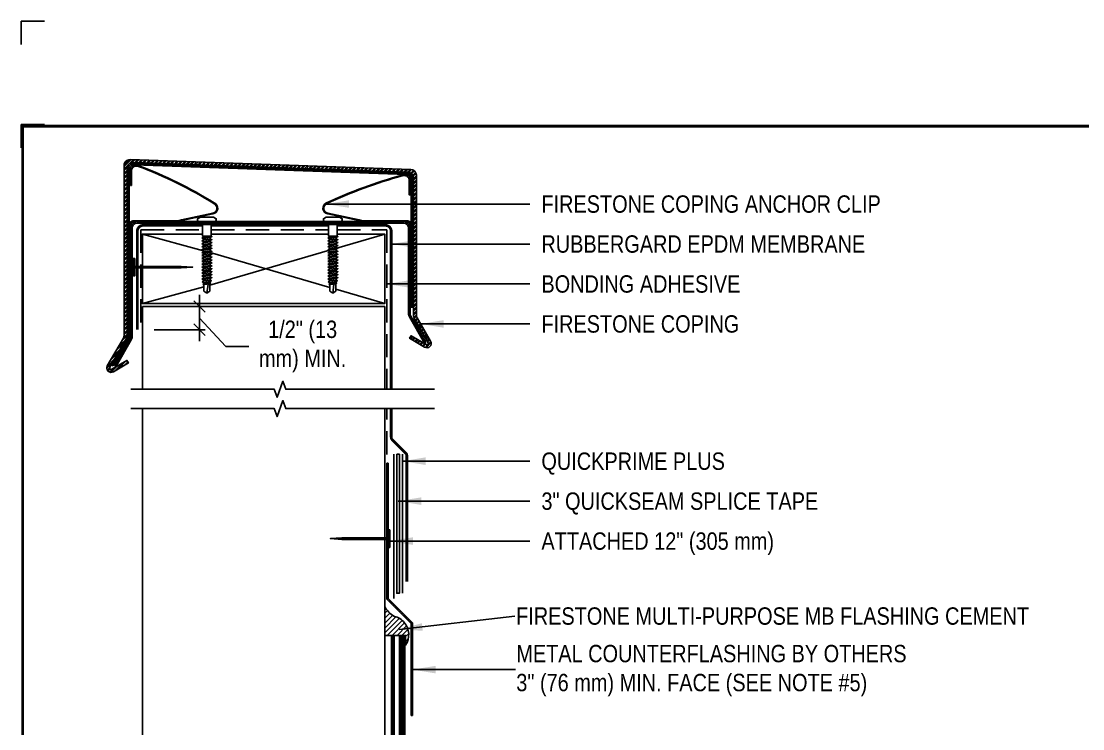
# Model space of a CAD drawing. Header units: inches. Extents: x -741.7 to -721.6, y -114.5 to -97.7.
# Drawn here: x -741.65 to -730.2, y -105.34 to -97.71 of the extents above; entities that cross this region are included whole.
import ezdxf
from ezdxf.enums import TextEntityAlignment as Align

# ---------------------------------------------------------------- set-up
doc = ezdxf.new("R2010")
doc.units = ezdxf.units.IN
doc.header["$MEASUREMENT"] = 0
doc.linetypes.add('HIDDEN', pattern=[0.375, 0.25, -0.125])
doc.layers.get('0').update_dxf_attribs({"linetype": 'CONTINUOUS'})
doc.layers.get('DEFPOINTS').update_dxf_attribs({"linetype": 'CONTINUOUS'})
for name, color, linetype in [('FSBP-ACCESSORY-FIRESTONE', 7, 'CONTINUOUS'), ('FSBP-ACCESSORY-OTHER', 7, 'CONTINUOUS'), ('FSBP-ADHESIVE', 1, 'HIDDEN'), ('FSBP-ANNO-LABEL', 7, 'CONTINUOUS'), ('FSBP-MEMBRANE', 7, 'CONTINUOUS'), ('FSBP-SEALANTS', 1, 'CONTINUOUS'), ('FSBP-TTLB-BORDER', 7, 'CONTINUOUS'), ('FSBP-TTLB-TEXT', 7, 'CONTINUOUS'), ('FSBP-WALL-CURB', 9, 'CONTINUOUS'), ('FSBP-WOOD', 7, 'CONTINUOUS')]:
    doc.layers.add(name, color=color, linetype=linetype)
doc.styles.add('ARIAL', font='arial.ttf')
doc.styles.add('ARIAL_BOLD', font='')
doc.styles.add('ARIAL_NAR', font='ARIALN.TTF')
doc.styles.get('ARIAL_BOLD').set_extended_font_data('Arial Black')
doc.linetypes.add('ZIGZAG', pattern='A,0.0001,-0.2,[131,ltypeshp.shx,S=0.2,R=0,X=-0.2,Y=0],-0.4,[131,ltypeshp.shx,S=0.2,R=180,X=0.2,Y=0],-0.2', length=0.8001)
doc.dimstyles.new('FSBP-DIM', dxfattribs={"dimtxt": 0.1875, "dimasz": 0.125, "dimexe": 0.0625, "dimexo": 0.125, "dimgap": 0.125, "dimtad": 0, "dimdec": 0, "dimzin": 1, "dimdsep": 46, "dimlunit": 4, "dimtxsty": 'ARIAL_NAR', "dimblk": 'OBLIQUE', "dimcen": 0.09375, "dimdle": 0.0625, "dimclrd": 256, "dimclre": 256, "dimclrt": 256, "dimadec": 0, "dimazin": 0, "dimtfac": 1, "dimtdec": 0, "dimtmove": 1, "dimatfit": 3, "dimfxl": 1, "dimtolj": 1, "dimtzin": 0, "dimlwd": -1, "dimlwe": -1, "dimarcsym": 0})
doc.dimstyles.new('FSBP-LEADER', dxfattribs={"dimtxt": 0.1875, "dimasz": 0.25, "dimexe": 0.0625, "dimexo": 0.125, "dimgap": 0.125, "dimtad": 0, "dimtih": 1, "dimtoh": 1, "dimdec": 4, "dimzin": 0, "dimdsep": 46, "dimlunit": 4, "dimtxsty": 'ARIAL_NAR', "dimcen": 0.09375, "dimclrd": 256, "dimclre": 256, "dimclrt": 256, "dimadec": 0, "dimazin": 0, "dimtfac": 1, "dimtdec": 4, "dimtofl": 0, "dimtmove": 0, "dimatfit": 3, "dimfxl": 1, "dimtolj": 1, "dimtzin": 0, "dimlwd": -1, "dimlwe": -1, "dimarcsym": 0})

# ---------------------------------------------------------------- blocks, each defined once
blk = doc.blocks.new('FSBP_HOT-DIPPED-NAIL')
at = {"layer": 'FSBP-ACCESSORY-OTHER'}
blk.add_lwpolyline([(0, 0.1875), (0, -0.1875), (-0.03125, -0.1875), (-0.03125000000005684, 0.1875)], close=True, dxfattribs=at)
blk.add_lwpolyline([(0, 0.015625), (1, 0.015625), (1.25, 0), (1, -0.015625), (0, -0.015625)], dxfattribs=at)
blk = doc.blocks.new('FSBP_AP_FASTENER_02')
at = {"layer": 'FSBP-ACCESSORY-FIRESTONE'}
for p, q in [((-0.125, 0), (-0.09375, -0.0625)), ((0.09375, -0.0625), (0.125, 0)), ((-0.09375, -0.0625), (-0.09375, -0.3125)), ((-0.09375, -0.0625), (0.09375, -0.0625)), ((0.09375, -0.0625), (0.09375, -0.3125)), ((-0.09375, -0.3125), (-0.0703125, -0.3325892857142776)), ((-0.0703125, -0.3641565527315151), (-0.0703125, -0.3957238197487527)), ((-0.0703125, -0.4272910867660471), (-0.0703125, -0.4588583537832847)), ((0.0703125, -0.3440672670172376), (0.0703125, -0.3756345340344751)), ((0.0703125, -0.4072018010517695), (0.0703125, -0.4387690680690071)), ((-0.0703125, -0.4904256208005222), (-0.0703125, -0.5219928878178166)), ((-0.0703125, -0.5535601548350542), (-0.0703125, -0.5851274218523486)), ((-0.0703125, -0.6166946888695861), (-0.0703125, -0.6482619558868237)), ((-0.0703125, -0.6798292229041181), (-0.0703125, -0.7113964899213556)), ((0.0703125, -0.4703363350862446), (0.0703125, -0.501903602103539)), ((0.0703125, -0.5334708691207766), (0.0703125, -0.5650381361380141)), ((0.0703125, -0.5966054031553085), (0.0703125, -0.6281726701725461)), ((0.0703125, -0.6597399371897836), (0.0703125, -0.691307204207078)), ((-0.0703125, -0.7429637569385932), (-0.0703125, -0.7745310239558876)), ((-0.0703125, -0.8060982909731251), (-0.0703125, -0.8376655579903627)), ((-0.0703125, -0.8692328250076571), (-0.0703125, -0.9008000920248946)), ((0.0703125, -0.7228744712243156), (0.0703125, -0.7544417382415531)), ((0.0703125, -0.7860090052588475), (0.0703125, -0.8175762722760851)), ((0.0703125, -0.8491435392933226), (0.0703125, -0.880710806310617)), ((0.0703125, -0.9122780733278546), (0.0703125, -0.943845340345149)), ((-0.0703125, -0.9323673590421322), (-0.0703125, -0.9639346260594266)), ((-0.0703125, -0.9955018930766641), (-0.0703125, -1.027069160093902)), ((-0.0703125, -1.058636427111196), (-0.0703125, -1.090203694128434)), ((-0.0703125, -1.121770961145671), (-0.0703125, -1.153338228162966)), ((0.0703125, -0.9754126073623866), (0.0703125, -1.006979874379624)), ((0.0703125, -1.038547141396919), (0.0703125, -1.070114408414156)), ((0.0703125, -1.101681675431394), (0.0703125, -1.133248942448688)), ((-0.0703125, -1.184905495180203), (-0.0703125, -1.216472762197441)), ((-0.0703125, -1.248040029214735), (-0.0703125, -1.279607296231973)), ((-0.0703125, -1.31117456324921), (-0.0703125, -1.342741830266505)), ((-0.0625, -1.498492581068092), (-0.0625, -1.35740939234654)), ((0, -1.545367581068092), (0.02460623630037162, -1.344965644303613)), ((0.0625, -1.498492581068092), (0.0625, -1.339552249489429)), ((0.0703125, -1.164816209465926), (0.0703125, -1.196383476483163)), ((0.0703125, -1.227950743500458), (0.0703125, -1.259518010517695)), ((0.0703125, -1.291085277534933), (0.0703125, -1.322652544552227)), ((0, -1.545367581068092), (-0.06250000000002842, -1.498492581068092)), ((0.0625, -1.498492581068092), (0, -1.545367581068092))]:
    blk.add_line(p, q, dxfattribs=at)
blk.add_lwpolyline([(0.1875, 0, 0.1250000000000271), (0.203125, 0.0625), (0.140625, 0.09375), (-0.140625, 0.09375), (-0.203125, 0.0625, 0.1250000000000271), (-0.1875, 0)], format="xyb", close=True, dxfattribs=at)
for points in [[(-0.109375, -0.3539532763657576), (-0.0703125, -0.3325892857142776), (0.0703125, -0.3125), (0.109375, -0.3227032763657576), (0.0703125, -0.3440672670172376), (-0.0703125, -0.3641565527315151)], [(-0.109375, -0.4170878104002895), (-0.0703125, -0.3957238197487527), (0.0703125, -0.3756345340344751), (0.109375, -0.3858378104002895), (0.0703125, -0.4072018010517695), (-0.0703125, -0.4272910867660471)], [(-0.109375, -0.4802223444347646), (-0.0703125, -0.4588583537832847), (0.0703125, -0.4387690680690071), (0.109375, -0.4489723444347646), (0.0703125, -0.4703363350862446), (-0.0703125, -0.4904256208005222)], [(-0.109375, -0.5433568784692966), (-0.0703125, -0.5219928878178166), (0.0703125, -0.501903602103539), (0.109375, -0.5121068784692966), (0.0703125, -0.5334708691207766), (-0.0703125, -0.5535601548350542)], [(-0.109375, -0.6064914125038285), (-0.0703125, -0.5851274218523486), (0.0703125, -0.5650381361380141), (0.109375, -0.5752414125038285), (0.0703125, -0.5966054031553085), (-0.0703125, -0.6166946888695861)], [(-0.109375, -0.6696259465383037), (-0.0703125, -0.6482619558868237), (0.0703125, -0.6281726701725461), (0.109375, -0.6383759465383037), (0.0703125, -0.6597399371897836), (-0.0703125, -0.6798292229041181)], [(-0.109375, -0.7327604805728356), (-0.0703125, -0.7113964899213556), (0.0703125, -0.691307204207078), (0.109375, -0.7015104805728356), (0.0703125, -0.7228744712243156), (-0.0703125, -0.7429637569385932)], [(-0.109375, -0.7958950146073676), (-0.0703125, -0.7745310239558876), (0.0703125, -0.7544417382415531), (0.109375, -0.7646450146073676), (0.0703125, -0.7860090052588475), (-0.0703125, -0.8060982909731251)], [(-0.109375, -0.8590295486418427), (-0.0703125, -0.8376655579903627), (0.0703125, -0.8175762722760851), (0.109375, -0.8277795486418427), (0.0703125, -0.8491435392933226), (-0.0703125, -0.8692328250076571)], [(-0.109375, -0.9221640826763746), (-0.0703125, -0.9008000920248946), (0.0703125, -0.880710806310617), (0.109375, -0.8909140826763746), (0.0703125, -0.9122780733278546), (-0.0703125, -0.9323673590421322)], [(-0.109375, -0.9852986167109066), (-0.0703125, -0.9639346260594266), (0.0703125, -0.943845340345149), (0.109375, -0.9540486167109066), (0.0703125, -0.9754126073623866), (-0.0703125, -0.9955018930766641)], [(-0.109375, -1.048433150745382), (-0.0703125, -1.027069160093902), (0.0703125, -1.006979874379624), (0.109375, -1.017183150745382), (0.0703125, -1.038547141396919), (-0.0703125, -1.058636427111196)], [(-0.109375, -1.111567684779914), (-0.0703125, -1.090203694128434), (0.0703125, -1.070114408414156), (0.109375, -1.080317684779914), (0.0703125, -1.101681675431394), (-0.0703125, -1.121770961145671)], [(-0.109375, -1.174702218814446), (-0.0703125, -1.153338228162966), (0.0703125, -1.133248942448688), (0.109375, -1.143452218814446), (0.0703125, -1.164816209465926), (-0.0703125, -1.184905495180203)], [(-0.109375, -1.237836752848978), (-0.0703125, -1.216472762197441), (0.0703125, -1.196383476483163), (0.109375, -1.206586752848978), (0.0703125, -1.227950743500458), (-0.0703125, -1.248040029214735)], [(-0.099609375, -1.29957619759773), (-0.0703125, -1.279607296231973), (0.0703125, -1.259518010517695), (0.099609375, -1.271116376169175), (0.0703125, -1.291085277534933), (-0.0703125, -1.31117456324921)], [(-0.0849609375, -1.352726280949355), (-0.0703125, -1.342741830266505), (0.0703125, -1.322652544552227), (0.0849609375, -1.328451727377967), (0.0703125, -1.338436178060817), (-0.0703125, -1.358525463775095)]]:
    blk.add_lwpolyline(points, close=True, dxfattribs=at)
blk.add_lwpolyline([(-0.09375, -0.3125), (0.09375, -0.3125)], dxfattribs=at)
blk = doc.blocks.new('TTLB-ASPHALT_1')
at = {"layer": 'DEFPOINTS', "linetype": 'Continuous', "ltscale": 1.75}
blk.add_lwpolyline([(-0.015625, 13.88083333333333), (-0.015625, 14.13083333333333), (0.234375, 14.13083333333333)], dxfattribs=at)
at = {"layer": 'DEFPOINTS', "color": 1}
blk.add_lwpolyline([(0.234375, 13.015625), (-0.015625, 13.015625), (-0.015625, 12.765625)], dxfattribs=at)
at = {"layer": 'FSBP-TTLB-BORDER', "const_width": 0.03125}
blk.add_lwpolyline([(20, 0), (20, 13), (0, 13), (0, 0)], dxfattribs=at)
at = {"layer": 'FSBP-TTLB-TEXT'}
for tag, height, style, p in [('DETAIL_DESCP_LINE_1', 0.21875, 'ARIAL_BOLD', (9.832748116198076, -0.375)), ('ISSUE_REV_DATE', 0.21875, 'ARIAL', (15.84069633627263, -0.7282559425942452)), ('DETAIL_NUMBER', 0.4375, 'ARIAL', (18.42055248367797, -0.8931630692489421))]:
    blk.add_attdef(tag, text='', height=height, dxfattribs=dict(at, style=style)).set_placement(p, align=Align.MIDDLE_CENTER)
at = {"layer": 'FSBP-TTLB-TEXT', "style": 'ARIAL'}
blk.add_attdef('ACCPT_SYSTEMS', text='', height=0.21875, dxfattribs=at).set_placement((11.49438170418193, -1.125), align=Align.MIDDLE_LEFT)
blk = doc.blocks.new('_OBLIQUE')
at = {"color": 0, "linetype": 'ByBlock'}
blk.add_line((-0.5, -0.5), (0.5, 0.5), dxfattribs=at)
blk = doc.blocks.new('*D10')
at = {"layer": 'DEFPOINTS', "color": 0, "transparency": 16777216}
for p in [(-740.3442852589936, -100.7873339013764), (-740.3442852589934, -101.0373339013763), (-739.72826723957, -101.0373339013763)]:
    blk.add_point(p, dxfattribs=at)
at = {"layer": 'FSBP-ANNO-LABEL', "transparency": 16777216}
for p, q in [((-739.72826723957, -100.7873339013764), (-739.72826723957, -100.6623339013764)), ((-740.2192852589936, -100.7873339013764), (-739.66576723957, -100.7873339013764)), ((-739.72826723957, -100.7873339013764), (-739.72826723957, -101.0373339013763)), ((-739.72826723957, -100.7873339013764), (-739.72826723957, -101.0373339013763)), ((-739.72826723957, -100.9123339013763), (-739.4454024182008, -101.2174217418564)), ((-740.2192852589934, -101.0373339013763), (-739.66576723957, -101.0373339013763)), ((-739.72826723957, -101.0373339013763), (-739.72826723957, -101.1623339013763)), ((-739.4454024182008, -101.2174217418564), (-739.1954024182008, -101.2174217418564))]:
    blk.add_line(p, q, dxfattribs=at)
at = {"layer": 'FSBP-ANNO-LABEL', "transparency": 16777216, "xscale": 0.125, "yscale": 0.125, "zscale": 0.125}
for p, rotation in [((-739.72826723957, -100.7873339013764), 270), ((-739.72826723957, -101.0373339013763), 90)]:
    blk.add_blockref('_OBLIQUE', p, dxfattribs=dict(at, rotation=rotation))
at = {"layer": 'FSBP-ANNO-LABEL', "transparency": 16777216, "insert": (-738.6154015655405, -101.2174217418565), "char_height": 0.1875, "attachment_point": 5, "style": 'ARIAL_NAR'}
blk.add_mtext('\\A1;1/2" (13\\Pmm) MIN.', dxfattribs=at)

msp = doc.modelspace()

# ---------------------------------------------------------------- hatches: boundary and pattern name
at = {"layer": 'FSBP-ACCESSORY-FIRESTONE'}
h = msp.add_hatch(dxfattribs=at)
h.set_pattern_fill('STEEL', color=256, scale=0.25, style=0)
h.set_pattern_definition([(45, (-891.7512849173307, -102.2574712488006), (-0.02209708691207961, 0.02209708691207961), []), (45, (-891.7512849173307, -102.2418462488006), (-0.02209708691207961, 0.02209708691207961), [])])
h.paths.add_polyline_path([(-737.4794373866536, -99.3394904084309, -0.4040262258351709), (-737.4191186051975, -99.40195233511959), (-737.4191186051975, -100.8866245300747, 0.1316524975873982), (-737.410745192934, -100.9178745300747), (-737.2607752521316, -101.1776300871525, -0.8002553064019469), (-737.2831962646942, -101.1982924822386), (-737.4451896242679, -101.1029390646791), (-737.4610418091179, -101.1298699156771), (-737.2963580234986, -101.2268069865347, 0.7539770611108494), (-737.2337119582634, -101.1620050871525), (-737.379495192934, -100.9095011178112, -0.1316524975873982), (-737.3878686051975, -100.8782511178112), (-737.3878686051975, -99.37177456090687, 0.4040262258351379), (-737.4481873866536, -99.30931263421819), (-740.4775337210882, -99.20352552916275, 0.4244748162096237), (-740.5422149396321, -99.26598745585143), (-740.5422149396321, -101.0962130189718, -0.1316524975874126), (-740.5505883518956, -101.1274630189718), (-740.7235865580768, -101.4271047016958, 0.7539770611111507), (-740.6609404928415, -101.4919066010779), (-740.4962567072222, -101.3949695302204), (-740.5121088920722, -101.3680386792224), (-740.674102251646, -101.4633920967819, -0.8002553064020027), (-740.6965232642085, -101.4427297016958), (-740.5193383518956, -101.1358364312353, 0.1316524975874126), (-740.5109649396321, -101.1045864312353), (-740.5109649396321, -99.29834777815738, -0.4244748162095904), (-740.4462837210882, -99.2358858514687)])
at = {"layer": 'FSBP-ACCESSORY-OTHER'}
h = msp.add_hatch(dxfattribs=at)
h.set_pattern_fill('STEEL', color=256, scale=0.25, style=0)
h.set_pattern_definition([(45, (-824.6996662991779, -72.90879551441755), (-0.02209708691207961, 0.02209708691207961), []), (45, (-824.6996662991779, -72.89317051441755), (-0.02209708691207961, 0.02209708691207961), [])])
h.paths.add_polyline_path([(-737.428566783529, -104.1977941946662), (-737.5944781423846, -104.0318828358106), (-737.5944781423846, -104.0545102528086), (-737.444566783529, -104.2044216116641), (-737.444566783529, -105.1977941946662), (-737.4285667835289, -105.1977941946662)])
h.paths.add_polyline_path([(-737.6909538519582, -103.2359453358106), (-737.7069538519582, -103.2359453358106), (-737.7069538519582, -103.9420345432349), (-737.5944781423846, -104.0545102528086), (-737.5944781423846, -104.0318828358106), (-737.690953851958, -103.935407126237)])
h.paths.add_polyline_path([(-737.690953851958, -102.4781328358106), (-737.7069538519582, -102.4781328358106), (-737.7069538519582, -103.2203203358106), (-737.6909538519582, -103.2203203358106), (-737.6909538519582, -103.1343828358106)])
at = {"layer": 'FSBP-SEALANTS'}
h = msp.add_hatch(dxfattribs=at)
h.set_pattern_fill('ANSI31', color=256, scale=0.3, style=0)
h.set_pattern_definition([(45, (-824.6996662991779, -72.90879551441755), (-0.02651650429449553, 0.02651650429449553), [])])
h.paths.add_polyline_path([(-737.5182074810882, -104.1950659205481, 0.1862380609411415), (-737.6250832679616, -104.1300845948113, -0.1464686920092781), (-737.7288607180449, -104.0222819133796), (-737.7288607180449, -104.3348202570394), (-737.5036031423848, -104.3348202570394), (-737.5036031423816, -104.4380761728756, 0.3307962400161913)])

# ---------------------------------------------------------------- linework, layer by layer
at = {"layer": 'FSBP-ACCESSORY-FIRESTONE'}
for points in [[(-740.7235865580768, -101.4271047016958), (-740.5505883518956, -101.1274630189718, 0.1316524975874127), (-740.5422149396321, -101.0962130189718), (-740.5422149396321, -99.26598745585143, -0.4244748162096239), (-740.4775337210882, -99.20352552916275), (-737.4481873866536, -99.30931263421819, -0.4040262258351379), (-737.3878686051975, -99.37177456090687), (-737.3878686051975, -100.8782511178112, 0.1316524975873982), (-737.379495192934, -100.9095011178112), (-737.2337119582634, -101.1620050871525, -0.787646705302856), (-737.2997699044403, -101.2247986665088), (-737.4610418091179, -101.1298699156771), (-737.4451896242679, -101.1029390646791), (-737.2831962646942, -101.1982924822386, 0.8002553064019468), (-737.2607752521316, -101.1776300871525), (-737.410745192934, -100.9178745300747, -0.1316524975873982), (-737.4191186051975, -100.8866245300747), (-737.4191186051975, -99.40195233511959, 0.4040262258351709), (-737.4794373866536, -99.3394904084309), (-740.4462837210882, -99.2358858514687, 0.4244748162095904), (-740.5109649396321, -99.29834777815738), (-740.5109649396321, -101.1045864312353, -0.1316524975874127), (-740.5193383518956, -101.1358364312353), (-740.6965232642085, -101.4427297016958, 0.8002553064020023), (-740.674102251646, -101.4633920967819), (-740.5121088920723, -101.3680386792224), (-740.4962567072222, -101.3949695302204), (-740.6575286118998, -101.4898982810521, -0.787646705302517)], [(-740.6604871894764, -101.4275875165608), (-740.4969856017399, -101.1443944594829, 0.1316524975874067), (-740.4875655129434, -101.1092382094829), (-740.4875655129434, -99.3157056786218, -0.4244748162096051), (-740.4309694467175, -99.2610514927692), (-737.4953350389716, -99.36356610523414, -0.4040262258350943), (-737.4425561051975, -99.41822029108674), (-737.4425561051975, -100.7953647426613), (-737.4269311051975, -100.7953647426613), (-737.4269311051975, -99.41822029108674, 0.4040262258351805), (-737.4947897343355, -99.34795062356194), (-740.4304241420816, -99.24543601109703, 0.424474816209659), (-740.5031905129434, -99.3157056786218), (-740.5031905129434, -101.1092382094829, -0.1316524975874204), (-740.510517248674, -101.1365819594829), (-740.6740188364105, -101.4197750165608)], [(-740.3845568114424, -99.26938112524108, -0.04908913348312429), (-739.5695992158574, -99.6699338977841, -0.7394600990243303), (-739.5829727635767, -99.78869769897149), (-739.9201461457907, -99.86094913801738, -0.05282237962355279), (-740.0249106901562, -99.87204793097867), (-740.4406905129434, -99.87204793097864, 0.414213562373095), (-740.4719405129434, -99.90329793097864), (-740.4719405129434, -100.1220479309786), (-740.4797530129434, -100.1220479309786), (-740.4797530129434, -99.89548543097864, -0.414213562373095), (-740.4485030129434, -99.86423543097864), (-740.0249106901562, -99.86423543097867, 0.05282237962355279), (-739.9217830917964, -99.85331005665738), (-739.5844115327993, -99.78101882539694, 0.7394600990245344), (-739.5727096785449, -99.67710049935799, 0.04906991795565312), (-740.38766727413, -99.27654772681494, 0.539919517703816), (-740.4641280129434, -99.32671393783214), (-740.4641280129434, -99.48145467708788), (-740.4719405129434, -99.48145467708788), (-740.4719405129434, -99.32671393783214, -0.5399195177037919)], [(-737.2854871894764, -101.1736504135296), (-737.2990188364105, -101.1814629135296), (-737.462520424147, -100.8982698564517, -0.1316524975873929), (-737.4719405129434, -100.8631136064517), (-737.4719405129434, -99.94236043097864, 0.414213562373095), (-737.5266280129434, -99.88767293097864), (-740.4016280129434, -99.88767293097864, 0.414213562373095), (-740.4563155129434, -99.94236043097864), (-740.4563155129434, -101.1131136064517, -0.1316524975873829), (-740.4657356017399, -101.1482698564517), (-740.6292371894764, -101.4314629135296), (-740.6427688364105, -101.4236504135296), (-740.479267248674, -101.1404573564517, 0.1316524975873899), (-740.4719405129434, -101.1131136064517), (-740.4719405129434, -99.94236043097864, -0.4142135623730951), (-740.4016280129434, -99.87204793097864), (-737.5266280129434, -99.87204793097864, -0.4142135623730951), (-737.4563155129434, -99.94236043097864), (-737.4563155129434, -100.8631136064517, 0.1316524975874027), (-737.4489887772129, -100.8904573564517)]]:
    msp.add_lwpolyline(points, format="xyb", close=True, dxfattribs=at)
at = {"layer": 'FSBP-ACCESSORY-FIRESTONE', "linetype": 'Continuous'}
msp.add_lwpolyline([(-737.5426714411234, -99.37081855997324, 0.04077974149116184), (-738.3586568100295, -99.66993389778408, 0.7394600990243211), (-738.3452832623102, -99.78869769897149), (-738.0081098800962, -99.86094913801735, 0.05282237962355279), (-737.9033453357307, -99.87204793097864), (-737.4875655129434, -99.87204793097864, -0.414213562373095), (-737.4563155129434, -99.90329793097864), (-737.4563155129434, -100.1220479309786), (-737.4485030129434, -100.1220479309786), (-737.4485030129434, -99.89548543097864, 0.414213562373095), (-737.4797530129434, -99.86423543097864), (-737.9033453357307, -99.86423543097864, -0.05282237962355234), (-738.0064729340904, -99.85331005665738), (-738.3438444930875, -99.78101882539694, -0.7394600990245079), (-738.3555463473418, -99.67710049935796, -0.0407858623719362), (-737.5405887517569, -99.37834833827363, -0.5399195177038175), (-737.4641280129434, -99.42851454929082), (-737.4641280129434, -99.58325528854654), (-737.4563155129434, -99.58325528854654), (-737.4563155129434, -99.42851454929082, 0.5349568273808487)], format="xyb", close=True, dxfattribs=at)
at = {"layer": 'FSBP-ACCESSORY-OTHER', "linetype": 'Continuous'}
for p, q in [((-737.7069538519582, -103.2828203358106), (-737.7069538519582, -102.4781328358106)), ((-737.7069538519582, -102.4781328358106), (-737.6909538519582, -102.4781328358106)), ((-737.6909538519582, -102.4781328358106), (-737.6909538519582, -103.935407126237)), ((-737.7069538519582, -103.9420345432349), (-737.7069538519582, -103.2984453358106)), ((-737.444566783529, -104.2044216116641), (-737.7069538519582, -103.9420345432349)), ((-737.444566783529, -105.1977941946662), (-737.444566783529, -104.2044216116641)), ((-737.4285667835289, -104.1977941946662), (-737.4285667835289, -105.1977941946662)), ((-737.4285667835289, -105.1977941946662), (-737.444566783529, -105.1977941946662))]:
    msp.add_line(p, q, dxfattribs=at)
at = {"layer": 'FSBP-ACCESSORY-OTHER'}
msp.add_line((-737.6909538519582, -103.935407126237), (-737.4285667835289, -104.1977941946662), dxfattribs=at)
at = {"layer": 'FSBP-ADHESIVE', "linetype": 'HIDDEN'}
for p, q in [((-740.3604943686231, -99.95920890137639), (-740.3604943686231, -101.0373339013764)), ((-740.3604943686231, -99.95920890137639), (-739.6959648678379, -99.95920890137639)), ((-739.6022148678379, -99.95920890137639), (-738.336355650149, -99.95920890137639)), ((-738.242605650149, -99.95920890137639), (-737.7069538519581, -99.95920890137639)), ((-737.7069538519581, -99.95920890137639), (-737.7069538519582, -101.6792526066452)), ((-737.7069538519582, -102.3818752601502), (-737.7069538519582, -101.8877307583964))]:
    msp.add_line(p, q, dxfattribs=at)
at = {"layer": 'FSBP-ADHESIVE', "linetype": 'ZIGZAG', "ltscale": 0.17}
for p, q in [((-737.6320141589217, -102.3796333291336), (-737.6320141589217, -103.935407126237)), ((-737.5382641589217, -102.3796333291336), (-737.5382641589217, -103.8796333291336))]:
    msp.add_line(p, q, dxfattribs=at)
at = {"layer": 'FSBP-MEMBRANE', "linetype": 'Continuous', "const_width": 0.03}
msp.add_lwpolyline([(-739.6959648678379, -99.91233390137639), (-740.3370477147593, -99.91233390137639, 0.4142135623730951), (-740.3995477147593, -99.97483390137639), (-740.3995477147593, -100.3752245263764), (-740.3995477147591, -101.0373339013764)], format="xyb", dxfattribs=at)
msp.add_lwpolyline([(-738.336355650149, -99.91233390137639), (-739.6022148678379, -99.91233390137639)], dxfattribs=at)
at = {"layer": 'FSBP-MEMBRANE'}
for points, const_width in [([(-737.6594405129434, -101.6792526066452), (-737.6594405129434, -99.97483390137639, 0.4142135623730951), (-737.7219405129434, -99.91233390137639), (-737.8189342106499, -99.91233390137639), (-738.242605650149, -99.91233390137639)], 0.03), ([(-737.6594405129434, -101.8877307583964), (-737.6594405129434, -102.1986378012874, 0.1989123673796896), (-737.6502875998555, -102.2207348881994), (-737.5005420720096, -102.3704804160458, -0.1989123673796867), (-737.4913891589217, -102.3925775029578), (-737.4913891589217, -103.7546333291336)], 0.03), ([(-737.5411031423847, -104.3348202570394), (-737.5411031423846, -106.5084631166248), (-736.0947460019702, -107.9548202570394), (-734.6882029369806, -107.9548202570394, -0.198912367379658), (-734.5998145893323, -107.9914319093911), (-734.587412894036, -108.0038336046874, 0.1989123673796274), (-734.4990245463877, -108.0404452570391), (-733.0557276485553, -108.0404452570393)], 0.075)]:
    msp.add_lwpolyline(points, format="xyb", dxfattribs=dict(at, const_width=const_width))
msp.add_lwpolyline([(-737.6001391589217, -102.3796333291336), (-737.6001391589217, -103.8796333291336), (-737.5701391589216, -103.8796333291336), (-737.5701391589216, -102.3796333291336)], close=True, dxfattribs=at)
at = {"layer": 'FSBP-MEMBRANE', "const_width": 0.045}
msp.add_lwpolyline([(-734.6364262416839, -108.0554452570394), (-736.1364262416839, -108.0554452570394), (-737.6417281423846, -106.5501433563386), (-737.6417281423846, -104.3348202570394)], dxfattribs=at)
at = {"layer": 'FSBP-SEALANTS'}
msp.add_lwpolyline([(-737.7288607180449, -104.0222819133796, 0.1464686920092755), (-737.6250832679616, -104.1300845948113, -0.1862380609413802), (-737.5182074810882, -104.1950659205482, -0.3307962400159771), (-737.5036031423816, -104.4380761728756), (-737.5036031423848, -104.3348202570394), (-737.7288607180449, -104.3348202570394)], format="xyb", close=True, dxfattribs=at)
at = {"layer": 'FSBP-WALL-CURB'}
msp.add_line((-740.3442852589934, -101.6792526066452), (-740.3442852589934, -100.7873339013764), dxfattribs=at)
at = {"layer": 'FSBP-WALL-CURB', "linetype": 'Continuous'}
for p, q in [((-740.3442852589934, -100.7873339013764), (-739.6084912713806, -100.7873339013764)), ((-739.6084912713806, -100.7873339013764), (-738.3300792466064, -100.7873339013764)), ((-738.3300792466064, -100.7873339013764), (-737.7288607180449, -100.7873339013764))]:
    msp.add_line(p, q, dxfattribs=at)
at = {"layer": 'FSBP-WALL-CURB', "linetype": 'Continuous', "ltscale": 1.75}
for p, q in [((-737.7288607180449, -100.7873339013764), (-737.7288607180449, -101.6792526066452)), ((-740.3442852589934, -101.8877307583964), (-740.3442852589939, -111.2536998679588)), ((-737.7288607180449, -101.8877307583964), (-737.7288607180449, -103.2828203358106)), ((-737.7288607180449, -103.2984453358106), (-737.728860718045, -111.2536998679588))]:
    msp.add_line(p, q, dxfattribs=at)
at = {"layer": 'FSBP-WALL-CURB'}
for points in [[(-740.4692852589936, -101.6792526066452), (-738.9223838526667, -101.6792526066452), (-738.8911338526667, -101.7651112760031), (-738.8286338526667, -101.5933939372872), (-738.7973838526667, -101.6792526066452), (-737.1912594048032, -101.6792526066452)], [(-740.4692852589936, -101.8877307583964), (-738.9223838526667, -101.8877307583964), (-738.8911338526667, -101.9735894277544), (-738.8286338526667, -101.8018720890385), (-738.7973838526667, -101.8877307583964), (-737.1912594048032, -101.8877307583964)]]:
    msp.add_lwpolyline(points, dxfattribs=at)
at = {"layer": 'FSBP-WOOD', "linetype": 'Continuous'}
for p, q in [((-740.3442852589934, -100.0060839013764), (-739.6842461178379, -100.186094576237)), ((-737.7288607180449, -100.0060839013764), (-738.2452258015492, -100.1569435882586)), ((-738.3250908115002, -100.1802767120096), (-739.6178398678379, -100.5579624310612)), ((-739.6139336178379, -100.2052707126006), (-738.320730650149, -100.5831411124378)), ((-739.6803398678379, -100.5750078856067), (-740.3442852589934, -100.7560839013764)), ((-738.258230650149, -100.6014034429302), (-737.7288607180449, -100.7560839013764))]:
    msp.add_line(p, q, dxfattribs=at)
for points in [[(-738.242605650149, -100.0060839013764), (-737.7288607180449, -100.0060839013764), (-737.7288607180449, -100.7560839013764), (-738.3312938802611, -100.7560839013764), (-739.6072766377258, -100.7560839013764), (-740.3442852589934, -100.7560839013764), (-740.3442852589934, -100.3752245263764), (-740.3442852589934, -100.0060839013764), (-739.6959648678379, -100.0060839013764)], [(-739.6022148678379, -100.0060839013764), (-738.336355650149, -100.0060839013764)]]:
    msp.add_lwpolyline(points, dxfattribs=at)

# ---------------------------------------------------------------- block references
msp.add_blockref('TTLB-ASPHALT_1', (-741.6369736728426, -111.8417365816885))
at = {"xscale": 0.5, "yscale": 0.5, "zscale": 0.5}
msp.add_blockref('FSBP_HOT-DIPPED-NAIL', (-740.425752363296, -100.3621311738942), dxfattribs=at)
at = {"xscale": 0.5, "yscale": 0.5, "zscale": 0.5, "rotation": 180}
msp.add_blockref('FSBP_HOT-DIPPED-NAIL', (-737.6909538519582, -103.2906328358106), dxfattribs=at)
at = {"layer": 'FSBP-ACCESSORY-FIRESTONE', "xscale": 0.5, "yscale": 0.5, "zscale": 0.5}
for p in [(-739.6490898678379, -99.87204793097864), (-738.289480650149, -99.87204793097864)]:
    msp.add_blockref('FSBP_AP_FASTENER_02', p, dxfattribs=at)

# ---------------------------------------------------------------- texts
at = {"layer": 'FSBP-ANNO-LABEL', "style": 'ARIAL_NAR'}
for s, p in [('FIRESTONE COPING ANCHOR CLIP', (-736.0385690329658, -99.68238034689811)), ('RUBBERGARD EPDM MEMBRANE', (-736.0385690329658, -100.1132855596775)), ('BONDING ADHESIVE', (-736.0385690329658, -100.5441907724569)), ('FIRESTONE COPING', (-736.0385690329658, -100.9750959852362)), ('QUICKPRIME PLUS', (-736.0385690329658, -102.4550966420151)), ('3" QUICKSEAM SPLICE TAPE', (-736.0385690329658, -102.8860018547945)), ('ATTACHED 12" (305 mm)', (-736.0385690329658, -103.3169070675739)), ('FIRESTONE MULTI-PURPOSE MB FLASHING CEMENT', (-736.3115065035538, -104.1252689807624))]:
    msp.add_text(s, height=0.1875, dxfattribs=at).set_placement(p, align=Align.MIDDLE_LEFT)
at = {"layer": 'FSBP-ANNO-LABEL', "insert": (-736.3094113349421, -104.4361406508882), "char_height": 0.1875, "attachment_point": 1, "style": 'ARIAL_NAR'}
msp.add_mtext_dynamic_manual_height_columns('\\pt4.5;METAL COUNTERFLASHING BY OTHERS\\P3" (76 mm) MIN. FACE (SEE NOTE #5)', width=4.338354708168822, gutter_width=5, heights=[0.5634400021328908], dxfattribs=at)

# ---------------------------------------------------------------- dimensions: what is measured, and where the dimension line sits
at = {"layer": 'FSBP-ANNO-LABEL'}
dim = msp.add_linear_dim(base=(-739.72826723957, -101.0373339013763), p1=(-740.3442852589936, -100.7873339013764), p2=(-740.3442852589934, -101.0373339013763), angle=270, text='1/2" (13\\Pmm) MIN.', dimstyle='FSBP-DIM', override={"dimtih": 1, "dimtoh": 1}, dxfattribs=at)
dim.commit()
dim.dimension.update_dxf_attribs({"geometry": '*D10', "text_midpoint": (-739.0704024182008, -101.2174217418565), "dimtype": 160})

# ---------------------------------------------------------------- leaders
for points in [[(-738.3634292073093, -99.68238034689811), (-736.1635690329658, -99.68238034689809)], [(-737.6594405129434, -100.1132855596775), (-736.1635690329658, -100.1132855596774)], [(-737.7069538519581, -100.5441907724569), (-736.1635690329658, -100.5441907724568)], [(-737.3416239785686, -100.9750959852363), (-736.1635690329658, -100.9750959852363)], [(-737.5382641589217, -102.4550966420152), (-736.1635690329658, -102.4550966420151)], [(-737.584044496055, -102.8860018547946), (-736.1635690329658, -102.8860018547945)], [(-737.675328851958, -103.316907067574), (-736.1635690329658, -103.316907067574)], [(-737.5720323128235, -104.2721076172311), (-736.3261194713359, -104.1252689807625)], [(-737.4285667835289, -104.7030128300105), (-736.3175931522903, -104.7030128300105)]]:
    msp.add_leader(points, dimstyle='FSBP-LEADER', dxfattribs=at)

doc.saveas('drawing.dxf')
